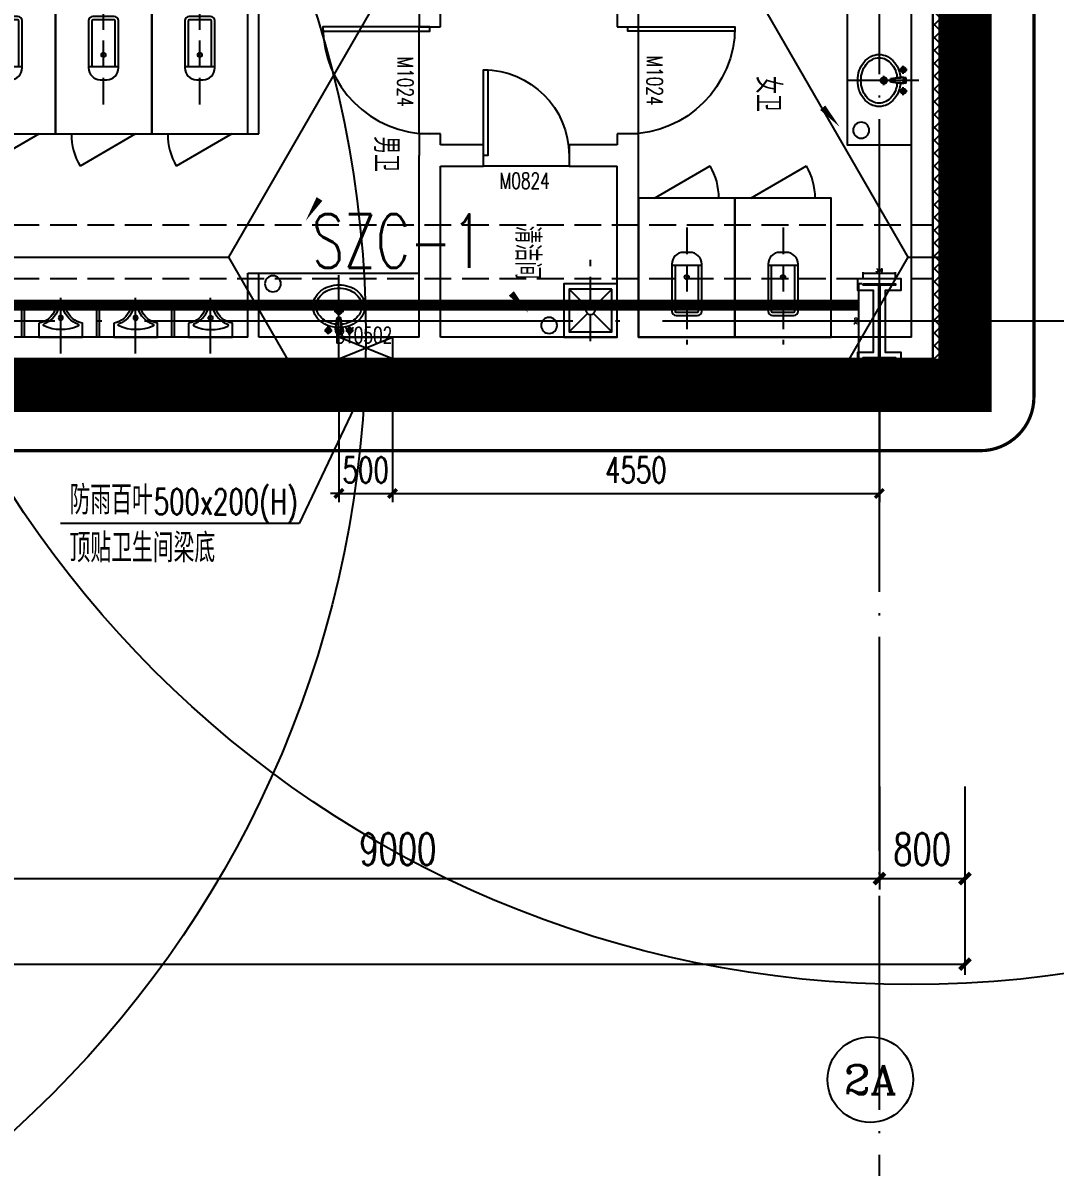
# Model space of a CAD drawing. Extents: x -821772 to -21949, y 506164 to 1049594.
# Drawn here: x -136858 to -127212, y 632164 to 642858 of the extents above; entities that cross this region are included whole.
import ezdxf
from ezdxf.enums import TextEntityAlignment as Align
from ezdxf.xclip import XClip

# ---------------------------------------------------------------- set-up
doc = ezdxf.new("R2010")
doc.units = 0
doc.header["$LTSCALE"] = 1000
doc.header["$MEASUREMENT"] = 0
doc.header["$XCLIPFRAME"] = 2
for name, pattern in [('10平面20250807_t3$0$10平面$1$DOTE', [2.4200000000000004, 2, -0.2, 0.02, -0.2]), ('10平面20250807_t3$0$CENTER', [2, 1.25, -0.25, 0.25, -0.25]), ('10平面20250807_t3$0$DASH', [0.35, 0.25, -0.1]), ('10平面20250807_t3$0$DOTE', [2.4200000000000004, 2, -0.2, 0.02, -0.2]), ('DASH', [0.35, 0.25, -0.1])]:
    doc.linetypes.add(name, pattern=pattern)
doc.layers.get('Defpoints').update_dxf_attribs({"color": 210})
for name, color, linetype, lineweight in [('1-防火分区线', 201, 'DASH', 50), ('10平面20250807_t3$0$THIN', 8, 'Continuous', 0), ('10平面20250807_t3$0$柱间支撑', 8, '10平面20250807_t3$0$CENTER', 0)]:
    doc.layers.add(name, color=color, linetype=linetype, lineweight=lineweight)
for name, color, linetype in [('10平面20250807_t3$0$10平面$1$A-AXIS-DOTE', 8, '10平面20250807_t3$0$10平面$1$DOTE'), ('10平面20250807_t3$0$A-AXIS-D', 8, 'Continuous'), ('10平面20250807_t3$0$A-AXIS-DOTE', 8, '10平面20250807_t3$0$DOTE'), ('10平面20250807_t3$0$A-AXIS-DP', 8, 'Continuous'), ('10平面20250807_t3$0$A-AXIS-SYMB', 8, 'Continuous'), ('10平面20250807_t3$0$A-HATCH-2', 8, 'Continuous'), ('10平面20250807_t3$0$A-HRAIL', 8, 'Continuous'), ('10平面20250807_t3$0$A-LIN-V', 8, 'Continuous'), ('10平面20250807_t3$0$A-TEXT', 8, 'Continuous'), ('10平面20250807_t3$0$A-WC', 8, 'Continuous'), ('10平面20250807_t3$0$A-WINDOW', 8, 'Continuous'), ('10平面20250807_t3$0$AS-COLN', 8, 'Continuous'), ('10平面20250807_t3$0$AS-WALL', 8, 'Continuous'), ('10平面20250807_t3$0$AS-结构边线层', 8, 'Continuous'), ('10平面20250807_t3$0$DIM_ELEV', 8, 'Continuous'), ('10平面20250807_t3$0$PUB_HATCH', 8, 'Continuous'), ('10平面20250807_t3$0$PUB_TEXT', 8, 'Continuous'), ('10平面20250807_t3$0$SB_ZF消火栓', 10, 'Continuous'), ('10平面20250807_t3$0$建-门', 8, 'Continuous'), ('10平面20250807_t3$0$建-门窗编号', 8, 'Continuous'), ('PUB_HATCH', 8, 'Continuous')]:
    doc.layers.add(name, color=color, linetype=linetype)
doc.styles.add('10平面20250807_t3$0$_TCH_AXIS', font='COMPLEX', dxfattribs={"bigfont": 'GBCBIG'})
doc.styles.add('10平面20250807_t3$0$_TCH_DIM', font='SIMPLEX', dxfattribs={"bigfont": 'GBCBIG'})
doc.styles.add('10平面20250807_t3$0$_TCH_DIM_T3', font='SIMPLEX', dxfattribs={"width": 0.7058823529411765, "bigfont": 'GBCBIG'})
doc.styles.add('10平面20250807_t3$0$_TCH_WINDOW', font='SIMPLEX', dxfattribs={"height": 3.5, "bigfont": 'GBCBIG'})
doc.styles.add('10平面20250807_t3$0$A-WIN-LABEL', font='SIMPLEX', dxfattribs={"bigfont": 'GBCBIG'})
doc.styles.add('10平面20250807_t3$0$TSSD_Rein', font='tj-romans1.shx', dxfattribs={"width": 0.7, "bigfont": 'tj-hztxt.shx'})
doc.dimstyles.new('10平面20250807_t3$0$_TCH_ARCH&&10', dxfattribs={"dimtxt": 29.75, "dimasz": 10, "dimexe": 10, "dimexo": 10, "dimgap": 12.625, "dimtad": 1, "dimdec": 0, "dimzin": 0, "dimdsep": 46, "dimtxsty": '10平面20250807_t3$0$_TCH_DIM_T3', "dimblk": '10平面20250807_t3$0$_ArchTick', "dimcen": 0.09, "dimclrt": 7, "dimazin": 2, "dimtfac": 1, "dimtdec": 0, "dimtix": 1, "dimtmove": 2, "dimatfit": 3, "dimfxl": 0, "dimtolj": 1, "dimtzin": 0, "dimarcsym": 0})
doc.dimstyles.new('10平面20250807_t3$0$_TCH_ARCH&&100', dxfattribs={"dimtxt": 297.5, "dimasz": 100, "dimexe": 100, "dimexo": 100, "dimgap": 126.25, "dimtad": 1, "dimdec": 0, "dimzin": 0, "dimdsep": 46, "dimtxsty": '10平面20250807_t3$0$_TCH_DIM_T3', "dimblk": '10平面20250807_t3$0$_ArchTick', "dimcen": 0.09, "dimclrt": 7, "dimazin": 2, "dimtfac": 1, "dimtdec": 0, "dimtix": 1, "dimtmove": 2, "dimatfit": 3, "dimfxl": 0, "dimtolj": 1, "dimtzin": 0, "dimarcsym": 0})
doc.dimstyles.new('10平面20250807_t3$0$_TCH_ARCH&&80', dxfattribs={"dimtxt": 238, "dimasz": 80, "dimexe": 80, "dimexo": 80, "dimgap": 101, "dimtad": 1, "dimdec": 0, "dimzin": 0, "dimdsep": 46, "dimtxsty": '10平面20250807_t3$0$_TCH_DIM_T3', "dimblk": '10平面20250807_t3$0$_ArchTick', "dimcen": 0.09, "dimclrt": 7, "dimazin": 2, "dimtfac": 1, "dimtdec": 0, "dimtix": 1, "dimtmove": 2, "dimatfit": 3, "dimfxl": 0, "dimtolj": 1, "dimtzin": 0, "dimarcsym": 0})
pattern_1 = [(45, (60, 0), (-60.000060993344, 60.000060993344), []), (135, (60, 0), (-60.000060993344, -60.00006099334399), [])]

# ---------------------------------------------------------------- blocks, each defined once
blk = doc.blocks.new('10平面20250807_t3$0$_ArchTick')
at = {"color": 0, "linetype": 'ByBlock', "const_width": 0.4}
blk.add_lwpolyline([(-0.5, -0.5), (0.5, 0.5)], dxfattribs=at)
blk = doc.blocks.new('*D9942')
at = {"layer": '10平面20250807_t3$0$A-AXIS-D', "color": 0, "lineweight": -2}
for p, q in [((82882.20032526905, -169099.9999961853), (82882.20032526905, -170059.999999716)), ((91882.2003252691, -169099.9999961853), (91882.2003252691, -170059.999999716)), ((82882.20032526905, -169959.999999716), (91882.2003252691, -169959.999999716))]:
    blk.add_line(p, q, dxfattribs=at)
at = {"layer": 'Defpoints', "color": 0}
for p in [(82882.20032526905, -168999.9999961853), (91882.2003252691, -168999.9999961853), (91882.2003252691, -169959.999999716)]:
    blk.add_point(p, dxfattribs=at)
at = {"layer": '10平面20250807_t3$0$A-AXIS-D', "color": 0, "lineweight": -2, "xscale": 100, "yscale": 100, "zscale": 100, "rotation": 180}
blk.add_blockref('10平面20250807_t3$0$_ArchTick', (82882.20032526905, -169959.999999716), dxfattribs=at)
at = {"layer": '10平面20250807_t3$0$A-AXIS-D', "color": 0, "lineweight": -2, "xscale": 100, "yscale": 100, "zscale": 100}
blk.add_blockref('10平面20250807_t3$0$_ArchTick', (91882.2003252691, -169959.999999716), dxfattribs=at)
at = {"layer": '10平面20250807_t3$0$A-AXIS-D', "color": 7, "insert": (87382.20032526908, -169684.999999716), "char_height": 297.5, "attachment_point": 5, "style": '10平面20250807_t3$0$_TCH_DIM_T3'}
blk.add_mtext('\\A1;9000', dxfattribs=at)
blk = doc.blocks.new('*D9943')
at = {"layer": '10平面20250807_t3$0$A-AXIS-D', "color": 0, "lineweight": -2}
for p, q in [((91882.2003252691, -169099.9999961853), (91882.2003252691, -170059.999999716)), ((92682.20032863852, -169099.9999961853), (92682.20032863852, -170059.999999716)), ((91882.2003252691, -169959.999999716), (92682.20032863852, -169959.999999716))]:
    blk.add_line(p, q, dxfattribs=at)
at = {"layer": 'Defpoints', "color": 0}
for p in [(91882.2003252691, -168999.9999961853), (92682.20032863852, -168999.9999961853), (92682.20032863852, -169959.999999716)]:
    blk.add_point(p, dxfattribs=at)
at = {"layer": '10平面20250807_t3$0$A-AXIS-D', "color": 0, "lineweight": -2, "xscale": 100, "yscale": 100, "zscale": 100, "rotation": 180}
blk.add_blockref('10平面20250807_t3$0$_ArchTick', (91882.2003252691, -169959.999999716), dxfattribs=at)
at = {"layer": '10平面20250807_t3$0$A-AXIS-D', "color": 0, "lineweight": -2, "xscale": 100, "yscale": 100, "zscale": 100}
blk.add_blockref('10平面20250807_t3$0$_ArchTick', (92682.20032863852, -169959.999999716), dxfattribs=at)
at = {"layer": '10平面20250807_t3$0$A-AXIS-D', "color": 7, "insert": (92282.20032695381, -169684.999999716), "char_height": 297.5, "attachment_point": 5, "style": '10平面20250807_t3$0$_TCH_DIM_T3'}
blk.add_mtext('\\A1;800', dxfattribs=at)
blk = doc.blocks.new('*D10025')
at = {"layer": '10平面20250807_t3$0$A-AXIS-D', "color": 0, "lineweight": -2}
for p, q in [((-65317.79950563281, -169199.9999961853), (-65317.79950563281, -170859.999999716)), ((92682.20032863852, -169199.9999961853), (92682.20032863852, -170859.999999716)), ((-65317.79950563281, -170759.999999716), (92682.20032863852, -170759.999999716))]:
    blk.add_line(p, q, dxfattribs=at)
at = {"layer": 'Defpoints', "color": 0}
for p in [(-65317.79950563281, -169099.9999961853), (92682.20032863852, -169099.9999961853), (92682.20032863852, -170759.999999716)]:
    blk.add_point(p, dxfattribs=at)
at = {"layer": '10平面20250807_t3$0$A-AXIS-D', "color": 0, "lineweight": -2, "xscale": 100, "yscale": 100, "zscale": 100, "rotation": 180}
blk.add_blockref('10平面20250807_t3$0$_ArchTick', (-65317.79950563281, -170759.999999716), dxfattribs=at)
at = {"layer": '10平面20250807_t3$0$A-AXIS-D', "color": 0, "lineweight": -2, "xscale": 100, "yscale": 100, "zscale": 100}
blk.add_blockref('10平面20250807_t3$0$_ArchTick', (92682.20032863852, -170759.999999716), dxfattribs=at)
at = {"layer": '10平面20250807_t3$0$A-AXIS-D', "color": 7, "insert": (13682.20041150285, -170484.999999716), "char_height": 297.5, "attachment_point": 5, "style": '10平面20250807_t3$0$_TCH_DIM_T3'}
blk.add_mtext('\\A1;158000', dxfattribs=at)
blk = doc.blocks.new('10平面20250807_t3$0$清洁间')
at = {"layer": '10平面20250807_t3$0$A-AXIS-DOTE', "linetype": '10平面20250807_t3$0$DASH'}
blk.add_lwpolyline([(2044570.960510334, 1694019.783519612), (2045330.960510334, 1694019.783519612)], dxfattribs=at)
at = {"layer": '10平面20250807_t3$0$A-WC'}
for points in [[(2045106.132982434, 1693769.783519275), (2045106.132982434, 1694269.783519275), (2044606.132982434, 1694269.783519275), (2044606.132982434, 1693769.783519275)], [(2045056.132982434, 1693819.783519275), (2045056.132982434, 1694219.783519275), (2044656.132982434, 1694219.783519275), (2044656.132982434, 1693819.783519275)]]:
    blk.add_lwpolyline(points, close=True, dxfattribs=at)
for points in [[(2044827.848711186, 1694048.067790522), (2044656.132982434, 1694219.783519275)], [(2044884.417253681, 1694048.067790522), (2045056.132982434, 1694219.783519275)], [(2044656.132982434, 1693819.783519275), (2044827.848711186, 1693991.499248027)], [(2045056.132982434, 1693819.783519275), (2044884.417253681, 1693991.499248027)]]:
    blk.add_lwpolyline(points, dxfattribs=at)
blk.add_circle((2044856.132982434, 1694019.783519275), 40.00000000000001, dxfattribs=at)
blk = doc.blocks.new('10平面20250807_t3$0$厕卫')
at = {"layer": '10平面20250807_t3$0$A-AXIS-DOTE', "linetype": '10平面20250807_t3$0$DASH'}
blk.add_line((50, -823.114372253418), (50, 271.885627746582), dxfattribs=at)
at = {"layer": '10平面20250807_t3$0$A-WC'}
for p, q in [((-59.78343963623047, -40), (-59.78343963623047, -469.6564288139343)), ((149.7834396362305, -30), (-49.78343963623047, -30)), ((159.7834396362305, -469.6564288139343), (159.7834396362305, -40)), ((189.7834396362305, -469.6564288139343), (-89.78343963623047, -469.6564288139343)), ((350, -1097.23339176178), (-169.6152420043945, -1397.23339176178))]:
    blk.add_line(p, q, dxfattribs=at)
blk.add_lwpolyline([(-400, 202.7666082382202), (-400, -1097.23339176178), (500, -1097.23339176178), (500, 202.7666082382202)], close=True, dxfattribs=at)
blk.add_lwpolyline([(189.7834396362305, -40, 0.4142135623730951), (149.7834396362305, 0), (-49.78343963623047, 0, 0.4142135623730951), (-89.78343963623047, -40), (-89.78343963623047, -479.6564288139343, 0.4142135623730951), (20.21656036376953, -589.6564288139343), (79.78343963623047, -589.6564288139343, 0.4142135623730903), (189.7834396362305, -479.6564288139343)], format="xyb", close=True, dxfattribs=at)
blk.add_circle((50, -358.6146011352539), 20, dxfattribs=at)
for centre, radius, start, end in [((-49.78343963623047, -40), 10, 90, 180), ((149.7834396362305, -40), 10, 0, 90), ((350, -1097.23339176178), 599.9999999999995, 180, 209.9998831151044)]:
    blk.add_arc(centre, radius, start, end, dxfattribs=at)
for p in [(50, 0), (50, -358.6146011352539)]:
    blk.add_point(p, dxfattribs=at)
blk = doc.blocks.new('10平面20250807_t3$0$$lvtry$00000224')
at = {"color": 0}
for p, q in [((-362.5000001189765, -1.369509844441253e-06), (-362.5000001189765, -300.0000013695098)), ((-337.5000001189765, -1.369509845972061e-06), (-362.5000001189765, -1.369509844441253e-06)), ((-337.5000001189765, -1.369509845972061e-06), (-337.5000001189765, -300.0000013695098)), ((337.4999998810235, -1.369509844441253e-06), (337.4999998810235, -300.0000013695098)), ((362.4999998810235, -1.369509845972061e-06), (337.4999998810235, -1.369509844441253e-06)), ((362.4999998810235, -1.369509845972061e-06), (362.4999998810235, -300.0000013695098)), ((-337.5000001189765, -300.0000013695098), (-362.5000001189765, -300.0000013695098)), ((362.4999998810235, -300.0000013695098), (337.4999998810235, -300.0000013695098))]:
    blk.add_line(p, q, dxfattribs=at)
at = {"color": 0, "elevation": 1e-08}
blk.add_lwpolyline([(-205, -130.6921668672003), (-205, 0), (205, 0), (205, -130.6921668676659, 0.2680681872429386), (50.76696929242462, -263.4628327437676, -0.3177651244820785), (-5.727633833885193e-08, -299.6467267489061, -0.3177651238976431), (-50.76696929195896, -263.4628327442333, 0.2680681872434905)], format="xyb", close=True, dxfattribs=at)
at = {"color": 0}
blk.add_circle((0, -181.622158779297, 1e-08), 20, dxfattribs=at)
for centre, radius, start, end in [((-152.1659696591087, -115.0054347957484, 1e-08), 10, 114.1083874687021, 248.1393961379835), ((5.09339536074549, -466.4251228258945, 1e-08), 395.0016948295107, 66.66751465096227, 114.1083874687021), ((157.579544424545, -112.9081085743383, 1e-08), 10, 290.4941076083355, 66.66751465096227), ((-242.8073158459738, -340.9316236418672, 1e-08), 233.4306809856922, 19.26394190434416, 68.13939613798351), ((242.8073158459738, -340.9316236418672, 1e-08), 233.4306809856917, 110.4941076083355, 160.7360580956559), ((0.2095041857101023, -256, 1e-08), 23.99999999999859, 199.2639419043441, 269.499839251993), ((-0.2095041857101023, -256, 1e-08), 24.00000000000079, 270.500160748007, 340.7360580956558)]:
    blk.add_arc(centre, radius, start, end, dxfattribs=at)
blk.add_point((0, -181.622158779297, 1e-08), dxfattribs=at)
at = {"layer": '10平面20250807_t3$0$A-AXIS-DOTE'}
blk.add_lwpolyline([(-1.327134668827057e-07, 152.6724720913917), (-1.327134668827057e-07, -367.3275279086083)], dxfattribs=at)
blk = doc.blocks.new('10平面20250807_t3$0$小便器')
at = {"layer": '10平面20250807_t3$0$A-WC', "xscale": -1, "rotation": 89.99999999999999}
blk.add_blockref('10平面20250807_t3$0$$lvtry$00000224', (2044606.132980346, 1695653.609367371), dxfattribs=at)
blk = doc.blocks.new('10平面20250807_t3$0$45345')
at = {"layer": '10平面20250807_t3$0$A-WC'}
h = blk.add_hatch(dxfattribs=at)
h.set_pattern_fill('ANSI31', color=256, scale=10, angle=7.69694232914171e-13)
h.set_pattern_definition([(30.00000000072439, (40598742844.53468, 3385776346.450553), (-7.937500000173811, 13.74815328497761), [])])
edge = h.paths.add_edge_path()
edge.add_arc((40598742441.34776, 3385774511.717568), 50, 0, 360)
blk.add_circle((40598742441.34776, 3385774511.717568), 50, dxfattribs=at)
blk = doc.blocks.new('10平面20250807_t3$0$343243')
at = {"layer": '10平面20250807_t3$0$10平面$1$A-AXIS-DOTE'}
blk.add_lwpolyline([(-137039.1845359175, 783549.9999155595), (-137039.1845291465, 784209.9999155595)], dxfattribs=at)
at = {"layer": '10平面20250807_t3$0$A-WC'}
for p, q in [((-137084.2437445717, 783874.9999160218), (-136994.125320595, 783874.9999150973)), ((-137070.6291553337, 783706.5430113167), (-137055.8879810546, 783814.2154559261)), ((-137064.1845347106, 783667.647857158), (-137055.8879810546, 783814.2154559261)), ((-137055.8879810546, 783814.2154559261), (-137022.4810853592, 783814.2154555834)), ((-137039.1845330456, 783829.9407035712), (-137039.1845321211, 783920.0591275479)), ((-137014.1845347106, 783667.6478566449), (-137022.4810853592, 783814.2154555834)), ((-137007.7399132893, 783706.5430106715), (-137022.4810853592, 783814.2154555834)), ((-137139.1845348148, 783657.4854848898), (-137139.1845340656, 783730.5143482811)), ((-137064.1845347106, 783667.647857158), (-137070.6291553337, 783706.5430113167)), ((-137056.3608064828, 783804.1132499352), (-137022.0082601383, 783804.1132495828)), ((-137014.1845347106, 783667.6478566449), (-137007.7399132893, 783706.5430106715)), ((-136939.1845348148, 783657.485482838), (-136939.1845340656, 783730.5143462293)), ((-137175.6989661359, 783693.99991696), (-137102.6701027446, 783693.9999162109)), ((-137064.1845347106, 783667.647857158), (-137014.1845347106, 783667.6478566449)), ((-137063.069927619, 783687.3385976467), (-137015.2991413982, 783687.3385971566)), ((-136975.6989661359, 783693.9999149082), (-136902.6701027446, 783693.9999141591))]:
    blk.add_line(p, q, dxfattribs=at)
for points in [[(-137068.5861527328, 783721.4655052931, -0.05503366445282638), (-137132.052788923, 783734.964308203, -0.0888493983857469), (-137208.3990421116, 783776.3516643569, -0.1049875008758899), (-137263.2745701811, 783843.1668952166, -0.1201703710503755), (-137282.0112499413, 783919.9999180507, -0.120170371050088), (-137263.2745686047, 783996.8329405003, -0.1049875008761855), (-137208.3990391642, 784063.6481702342, -0.08884939838595049), (-137132.0527851261, 784105.0355248217, -0.08005155327522542), (-137039.1845300698, 784119.9999155595, -0.08005155327514211)], [(-137064.5138742414, 783751.2102306456, -0.05606644776381915), (-137122.6293239315, 783763.445851482, -0.08884939838590888), (-137189.6757487428, 783799.7917643017, -0.1049875008761085), (-137236.6424184022, 783856.9773438561, -0.1201703710500949), (-137252.0112499413, 783919.9999177429, -0.1201703710501435), (-137236.642417109, 783983.0224913144, -0.1049875008761313), (-137189.6757462764, 784040.2080699052, -0.08884939838588762), (-137122.6293207193, 784076.5539813492, -0.08005155327528395), (-137039.1845303776, 784089.9999155595, -0.08005155327526944)], [(-137039.1845300698, 784119.9999155595, -0.08005155327514211), (-136946.3162753206, 784105.0355229162, -0.08884939838606445), (-136869.9700221316, 784063.6481667622, -0.1049875008760499), (-136815.0944940622, 783996.8329359024, -0.120170371050193), (-136796.357814302, 783919.9999130684, -0.1201703710501875), (-136815.0944956387, 783843.1668906187, -0.1049875008760622), (-136869.9700250791, 783776.3516608849, -0.08884939838584911), (-136946.316279117, 783734.9643062975, -0.05503366445274368), (-137009.7829155841, 783721.4655046898, -0.0800515532754416)], [(-137039.1845303776, 784089.9999155595, -0.08005155327526944), (-136955.7397403118, 784076.5539796371, -0.0888493983858896), (-136888.6933155005, 784040.2080668174, -0.1049875008761153), (-136841.7266458411, 783983.022487263, -0.1201703710501367), (-136826.357814302, 783919.9999133762, -0.1201703710501367), (-136841.7266471343, 783856.9773398046, -0.1049875008761155), (-136888.6933179669, 783799.7917612139, -0.08884939838591054), (-136955.7397435241, 783763.4458497699, -0.05606644776380701), (-137013.8551934652, 783751.2102301259, -0.08005155327530532)]]:
    blk.add_lwpolyline(points, format="xyb", dxfattribs=at)
for centre, radius in [((-137039.1845325833, 783874.9999155595), 30), ((-137039.1845325833, 783874.9999155595), 20), ((-137139.1845344402, 783693.9999165855), 25), ((-137139.1845344402, 783693.9999165855), 15), ((-136939.1845344402, 783693.9999145336), 25), ((-136939.1845344402, 783693.9999145336), 15)]:
    blk.add_circle(centre, radius, dxfattribs=at)
for centre, start, end in [((-137040.368334685, 783694.7285667062), 80.52522821089455, 279.4747706136177), ((-137038.0007341804, 783694.7285666818), 260.5252282108945, 99.47477061338024)]:
    blk.add_arc(centre, 7.191400878313289, start, end, dxfattribs=at)
blk = doc.blocks.new('*U10165')
at = {"color": 0}
blk.add_lwpolyline([(500, 0), (499.9999999999999, 1000), (459.9999999999999, 1000), (460, 0)], close=True, dxfattribs=at)
blk.add_arc((500, 0), 1000, 90, 180, dxfattribs=at)
blk = doc.blocks.new('*U10164')
at = {"color": 0, "xscale": 0.001, "yscale": 0.001, "zscale": 0.001}
blk.add_blockref('*U10165', (0, 0), dxfattribs=at)
blk = doc.blocks.new('*U10167')
at = {"color": 0}
blk.add_lwpolyline([(400, 0), (399.9999999999999, 800), (359.9999999999999, 800), (360, 0)], close=True, dxfattribs=at)
blk.add_arc((400, 0), 800, 90, 180, dxfattribs=at)
blk = doc.blocks.new('*U10166')
at = {"color": 0, "xscale": 0.00125, "yscale": 0.00125, "zscale": 0.00125}
blk.add_blockref('*U10167', (0, 0), dxfattribs=at)
blk = doc.blocks.new('10平面20250807_t3$0$G$CA7A27C8F')
at = {"layer": '10平面20250807_t3$0$A-AXIS-DOTE'}
blk.add_lwpolyline([(2222.231308657676, -4362.886692044791), (1702.231308657676, -4362.886692044907)], dxfattribs=at)
at = {"layer": '10平面20250807_t3$0$A-AXIS-SYMB'}
for points in [[(-426.2496871948242, 1047.113311767578, 0, 0, 0), (103.7503128051758, 1517.113311767578, 0, 64.00000000000001, 0), (-75.81472563242, 1357.876390888955, 0, 0, 0)], [(1309.565780897043, -1862.886688232422, 0, 0, 0), (1839.565780897043, -1392.886688232422, 0, 64.00000000000001, 0), (1660.000742459447, -1552.123609111045, 0, 0, 0)], [(363.7503128051758, -3082.886688232422, 0, 0, 0), (979.5657808970427, -3472.886688232422, 0, 64.00000000000001, 0), (776.8067526002984, -3344.478057509405, 0, 0, 0)]]:
    blk.add_lwpolyline(points, format="xyseb", dxfattribs=at)
at = {"layer": '10平面20250807_t3$0$A-LIN-V'}
blk.add_line((2069.565788269159, 2187.11330986247), (-1130.434211730841, 2187.113309860972), dxfattribs=at)
at = {"layer": '10平面20250807_t3$0$A-WC'}
for p, q in [((1469.585966636543, -3912.886690138839), (1469.560478822328, -2412.883340159431)), ((2069.558835196891, -4700.386692031054), (1769.558835196891, -4700.38669203117)), ((1769.558835196891, -4700.38669203117), (1769.558835196891, -4725.38669203117)), ((2069.558835196891, -4700.386692031054), (2069.558835196891, -4725.386692031054)), ((2069.558835196891, -4725.386692031054), (1769.558835196891, -4725.38669203117))]:
    blk.add_line(p, q, dxfattribs=at)
blk.add_lwpolyline([(-1130.434211730957, 1587.113309862791), (269.5657882689266, 1587.132366135484), (269.5657882688101, 2187.113309861859), (269.5657882688101, 2187.113309861859)], dxfattribs=at)
at = {"layer": '10平面20250807_t3$0$A-WC', "elevation": 1e-08}
blk.add_lwpolyline([(1938.866669699084, -4567.886691912077), (2069.558836566284, -4567.886691912077), (2069.558836566168, -4157.886691912077), (1938.866669698502, -4157.886691912077, -0.2680681872429386), (1806.096003822517, -4312.119722619769, 0.3177651244820785), (1769.912109817378, -4362.88669196947, 0.3177651238976431), (1806.096003822051, -4413.653661204153, -0.2680681872434905)], format="xyb", close=True, dxfattribs=at)
at = {"layer": '10平面20250807_t3$0$A-WC'}
blk.add_circle((1887.936677786987, -4362.886691912077, 1e-08), 20, dxfattribs=at)
for centre, radius, start, end in [((1728.627212924301, -4120.07937606622, 1e-08), 233.4306809856917, 289.2639419035189, 339.5058923854243), ((1956.650727991946, -4205.307147487532, 1e-08), 10, 23.3324853471615, 159.5058923854243), ((1603.13371374039, -4357.793296551448, 1e-08), 395.0016948295107, 335.8916125320589, 23.3324853471615), ((1813.558836566284, -4363.096196097904, 1e-08), 24.00000000000079, 109.263941903519, 179.4998392519348), ((1813.558836566284, -4362.677187726484, 1e-08), 23.99999999999859, 180.5001607480652, 250.736058096481), ((1728.627212924417, -4605.694007758168, 1e-08), 233.4306809856922, 21.86060386124268, 70.73605809648107), ((1954.553401770536, -4515.052661571186, 1e-08), 10, 201.8606038612427, 335.8916125320589)]:
    blk.add_arc(centre, radius, start, end, dxfattribs=at)
blk.add_point((1887.936677786987, -4362.886691912077, 1e-08), dxfattribs=at)
at = {"layer": '10平面20250807_t3$0$AS-WALL'}
for p, q in [((-1330.434211730957, 2387.113311745808), (-1330.434211730957, 2287.113309863809)), ((-1130.434211730957, 2387.113311745808), (-1330.434211730957, 2387.113311745808)), ((-1130.434211730957, 2387.113311745808), (-1130.434211730959, 2387.113309863832)), ((2069.565788269034, 2387.113309865038), (-1130.434211730959, 2387.113309863832)), ((2069.565788269043, 2387.11331174511), (2069.565788269034, 2387.113309865038)), ((2269.565788269043, 2387.11331174511), (2069.565788269043, 2387.11331174511)), ((2269.565788269043, 2387.11331174511), (2269.565788269043, 2287.11330986509)), ((-1330.434211730957, 2287.113309863797), (-1330.434211730595, -562.8866901398067)), ((2269.565788269043, 2287.11330986509), (2269.565788269159, -462.8866901386064)), ((2069.565788269047, 2187.113309865038), (-1130.434211730944, 2187.113309863832)), ((-1130.434211730944, 2187.113309863832), (-1130.434211730621, -362.8866901397342)), ((2069.565788269047, 2187.113309865038), (2069.565788269155, -362.8866901385288)), ((-830.4342117309934, -362.886690139625), (-1130.434211730621, -362.8866901397342)), ((-830.4342117309205, -562.8866901396246), (-830.4342117309934, -362.886690139625)), ((369.5657882692394, -362.8866901391885), (169.5657882690066, -362.8866901392612)), ((169.5657882690066, -362.8866901392612), (169.5657882690793, -562.886690139261)), ((2069.565788269155, -362.8866901385288), (369.565788269237, -362.8866901391885)), ((2269.565788269159, -462.8866901384899), (2269.565788269276, -2312.886690138606)), ((-1330.434211730595, -562.8866901398067), (-830.4342117309205, -562.8866901396246)), ((169.5657882690793, -562.886690139261), (269.5657882692759, -562.8866901392246)), ((269.5657882692759, -562.8866901392246), (269.5657882692759, -1012.886690139072)), ((469.5657882692756, -1012.886690139072), (469.5657882692756, -562.8866901391494)), ((2069.565788269166, -562.8866901385286), (469.5657882692756, -562.8866901391494)), ((2069.565788269166, -562.8866901385286), (2069.565788269269, -2212.886690138645)), ((269.5657882692759, -1012.886690139072), (469.5657882692756, -1012.886690139072)), ((469.5657882692757, -1812.886690139072), (269.5657882692759, -1812.886690139072)), ((269.5657882692759, -1812.886690139072), (269.5657882692759, -2212.886690139341)), ((469.5657882692757, -2212.886690139266), (469.5657882692757, -1812.886690139072)), ((-1330.434211730724, -2212.886690139923), (-1330.434211730724, -3962.886692041531)), ((-830.4342117307602, -2212.886690139741), (-1330.434211730724, -2212.886690139923)), ((-830.4342117306874, -2412.886690139741), (-830.4342117307602, -2212.886690139741)), ((269.5657882692759, -2212.886690139341), (169.5657882692395, -2212.886690139378)), ((169.5657882692395, -2212.886690139378), (169.5657882693123, -2412.886690139378)), ((2069.565788269269, -2212.886690138645), (469.5657882692757, -2212.886690139266)), ((2269.565788269159, -2312.886690138606), (2269.565788269276, -3962.886692041531)), ((-1130.434211730724, -2412.886690139851), (-1130.434211730724, -3912.886692041497)), ((-1130.434211730724, -2412.886690139851), (-830.4342117306874, -2412.886690139741)), ((169.5657882693123, -2412.886690139378), (369.5657882693122, -2412.886690139305)), ((2069.565788269167, -2412.886690138645), (369.5657882693146, -2412.886690139305)), ((2069.565788269167, -2412.886690138645), (2069.565788269273, -3912.886692041564)), ((169.5657882678611, -3912.886692041036), (-1130.434211730724, -3912.886692041497)), ((169.5657882678965, -4012.886692041036), (169.5657882678611, -3912.886692041036)), ((2069.565788269273, -3912.886692041564), (1469.567178525713, -3912.886692041764)), ((1469.567178525746, -4012.886692041764), (1469.567178525713, -3912.886692041764)), ((-1330.434211730724, -3962.886692041531), (-1330.434211730724, -7212.886692047624)), ((169.5657882678965, -4012.886692041036), (-1130.434211730724, -4012.886692041496)), ((-1130.434211730724, -4012.886692041496), (-1130.434211730724, -7012.886692047547)), ((2069.565788269278, -4012.886692041563), (1469.567178525746, -4012.886692041764)), ((2069.565788269278, -4012.886692041563), (2069.565788269389, -7012.886692046342)), ((2269.565788269276, -3962.886692041531), (2269.565788269396, -7212.886692046269)), ((2069.565788269389, -7012.886692046342), (-1130.434211730724, -7012.886692047547)), ((2269.565788269396, -7212.886692046269), (-1330.434211730724, -7212.886692047624))]:
    blk.add_line(p, q, dxfattribs=at)
at = {"layer": '10平面20250807_t3$0$建-门'}
for p, q in [((169.5657882690066, -362.8866901392612), (-830.4342117309934, -362.8866901396249)), ((469.5657882692758, -1012.886690139072), (469.5657882692756, -1812.886690139072)), ((169.5657882693122, -2412.886690139378), (-830.4342117306878, -2412.886690139741))]:
    blk.add_line(p, q, dxfattribs=at)
for name, p, rotation in [('10平面20250807_t3$0$厕卫', (1865.893075353233, 1037.293541909545), 270), ('10平面20250807_t3$0$厕卫', (1865.893075353117, 137.2935419095447), 270), ('10平面20250807_t3$0$厕卫', (-927.667603493901, -4512.886692039785), 90), ('10平面20250807_t3$0$小便器', (2046675.691816469, 1690590.722675994), 180), ('10平面20250807_t3$0$厕卫', (-927.6676034936681, -5412.886692039785), 90), ('10平面20250807_t3$0$小便器', (2046675.69181647, 1689890.722675993), 180), ('10平面20250807_t3$0$厕卫', (-927.6676034934353, -6312.886692039669), 90), ('10平面20250807_t3$0$小便器', (2046675.691816471, 1689190.722675993), 180)]:
    blk.add_blockref(name, p, dxfattribs=dict(rotation=rotation))
at = {"layer": '10平面20250807_t3$0$A-HRAIL', "rotation": 180}
blk.add_blockref('10平面20250807_t3$0$清洁间', (2046675.698791505, 1693206.896848202), dxfattribs=at)
at = {"layer": '10平面20250807_t3$0$A-LIN-V', "xscale": -1.5, "yscale": 1.5, "zscale": 1.5}
for p in [(60898113796.5004, -5078660050.292404), (60898115621.07091, -5078662966.917957), (60898115231.50041, -5078665547.58466)]:
    blk.add_blockref('10平面20250807_t3$0$45345', p, dxfattribs=at)
at = {"layer": '10平面20250807_t3$0$A-WINDOW'}
for p, rotation in [((-137369.6187464414, 785804.7611686691), 180), ((785699.5722886986, 133876.2995207682), 90)]:
    blk.add_blockref('10平面20250807_t3$0$343243', p, dxfattribs=dict(at, rotation=rotation))
at = {"layer": '10平面20250807_t3$0$建-门'}
ref = blk.add_blockref('*U10164', (-330.434211730957, -462.8866901394431), dxfattribs=dict(at, xscale=1000, yscale=-1000, zscale=199.9999999999999, rotation=180.0000000000208))
ref.add_attrib('A', 'M1024', (-563.7496871947972, -287.2616882325083), dxfattribs={"layer": '10平面20250807_t3$0$建-门窗编号', "ltscale": 500, "height": 148.75, "style": '10平面20250807_t3$0$A-WIN-LABEL', "width": 0.7058823529411765})
ref = blk.add_blockref('*U10166', (369.5657882692758, -1412.886690139072), dxfattribs=dict(at, xscale=800, yscale=-800, zscale=199.9999999999998, rotation=270))
ref.add_attrib('A', 'M0824', (681.4407882692758, -1660.386690139072), dxfattribs={"layer": '10平面20250807_t3$0$建-门窗编号', "ltscale": 500, "height": 148.75, "rotation": 90, "style": '10平面20250807_t3$0$A-WIN-LABEL', "width": 0.7058823529411765})
ref = blk.add_blockref('*U10164', (-330.4342117307242, -2312.88669013956), dxfattribs=dict(at, xscale=1000, yscale=1000, zscale=200, rotation=180.0000000000208))
ref.add_attrib('A', 'M1024', (-553.7496871947972, -2617.261688232508), dxfattribs={"layer": '10平面20250807_t3$0$建-门窗编号', "ltscale": 500, "height": 148.75, "style": '10平面20250807_t3$0$A-WIN-LABEL', "width": 0.7058823529411765})
at = {"layer": '10平面20250807_t3$0$A-TEXT', "style": '10平面20250807_t3$0$_TCH_WINDOW'}
for s, p in [('女卫', (-371.5466664809501, 733.3325865268707)), ('清洁间', (1027.988727568183, -1514.808425423806)), ('男卫', (191.0177637401503, -2836.155645797728))]:
    blk.add_text(s, height=231.4893617021278, dxfattribs=at).set_placement(p)
blk = doc.blocks.new('10平面20250807_t3$0$43243')
at = {"layer": '10平面20250807_t3$0$AS-结构边线层'}
blk.add_lwpolyline([(-155994.1845319239, 639719.9999950267), (-146454.1845526675, 639719.9999947362), (-146454.1845526673, 640169.9996041316), (-144354.1845732057, 640169.9996053667), (-144354.184572941, 639719.9999953278), (-128354.1845286716, 639719.9999947196), (-128354.1845227627, 658059.9999962228), (-128054.1845227627, 658059.9999961429), (-128054.1845218127, 681329.9999961727), (-128354.1845218127, 681329.9999962106), (-128354.1845198617, 696459.9999962335), (-128054.1845216368, 696459.9999962758), (-128054.1845176247, 715679.9999961917), (-128354.1845176247, 715679.9999962554), (-128354.1845132723, 722919.9999953562), (-128354.1845166368, 722919.9999953562), (-144354.1845729408, 722920.0000047667), (-144354.1845729407, 722470.0003882358), (-146454.1845524026, 722470.0003870006), (-146454.1845524537, 722919.9999964722), (-155994.1845319309, 722919.9999965276)], dxfattribs=at)
blk = doc.blocks.new('*D10488')
at = {"layer": '10平面20250807_t3$0$A-AXIS-DP', "color": 0, "lineweight": -2}
for p, q in [((-195789.9992261842, 766879.9996079458), (-195789.9992261842, 766928.7496079458)), ((-195789.9992261842, 766918.7496079458), (-195489.9992261842, 766918.7496079458)), ((-195489.9992261842, 766879.9996079458), (-195489.9992261842, 766928.7496079458))]:
    blk.add_line(p, q, dxfattribs=at)
at = {"layer": 'Defpoints', "color": 0}
for p in [(-195489.9992261842, 766918.7496079458), (-195789.9992261842, 766869.9996079458), (-195489.9992261842, 766869.9996079458)]:
    blk.add_point(p, dxfattribs=at)
at = {"layer": '10平面20250807_t3$0$A-AXIS-DP', "color": 0, "lineweight": -2, "xscale": 10, "yscale": 10, "zscale": 10, "rotation": 180}
blk.add_blockref('10平面20250807_t3$0$_ArchTick', (-195789.9992261842, 766918.7496079458), dxfattribs=at)
at = {"layer": '10平面20250807_t3$0$A-AXIS-DP', "color": 0, "lineweight": -2, "xscale": 10, "yscale": 10, "zscale": 10}
blk.add_blockref('10平面20250807_t3$0$_ArchTick', (-195489.9992261842, 766918.7496079458), dxfattribs=at)
at = {"layer": '10平面20250807_t3$0$A-AXIS-DP', "color": 7, "insert": (-195639.9992261842, 766946.2496079458), "char_height": 29.75, "attachment_point": 5, "style": '10平面20250807_t3$0$_TCH_DIM_T3'}
blk.add_mtext('\\A1;300', dxfattribs=at)
blk = doc.blocks.new('*D10489')
at = {"layer": '10平面20250807_t3$0$A-AXIS-DP', "color": 0, "lineweight": -2}
for p, q in [((-195799.9992261842, 766819.999607946), (-195841.2492261842, 766819.999607946)), ((-195831.2492261842, 766119.999607946), (-195831.2492261842, 766819.999607946)), ((-195799.9992261842, 766119.999607946), (-195841.2492261842, 766119.999607946))]:
    blk.add_line(p, q, dxfattribs=at)
at = {"layer": 'Defpoints', "color": 0}
for p in [(-195831.2492261842, 766819.999607946), (-195789.9992261842, 766819.999607946), (-195789.9992261842, 766119.999607946)]:
    blk.add_point(p, dxfattribs=at)
at = {"layer": '10平面20250807_t3$0$A-AXIS-DP', "color": 0, "lineweight": -2, "xscale": 10, "yscale": 10, "zscale": 10}
for p, rotation in [((-195831.2492261842, 766819.999607946), 90), ((-195831.2492261842, 766119.999607946), 270)]:
    blk.add_blockref('10平面20250807_t3$0$_ArchTick', p, dxfattribs=dict(at, rotation=rotation))
at = {"layer": '10平面20250807_t3$0$A-AXIS-DP', "color": 7, "insert": (-195858.749226184, 766469.9996079459), "char_height": 29.75, "attachment_point": 5, "rotation": 90, "style": '10平面20250807_t3$0$_TCH_DIM_T3'}
blk.add_mtext('\\A1;700', dxfattribs=at)
blk = doc.blocks.new('10平面20250807_t3$0$w42343')
at = {"layer": '10平面20250807_t3$0$A-HATCH-2', "linetype": '10平面20250807_t3$0$DASH'}
for p, q in [((-263654.1845247769, 640970.0003759358), (-128354.1845264263, 640970.0003949694)), ((-263654.1845247769, 640470.0003759358), (-128354.184526356, 640470.0003949694))]:
    blk.add_line(p, q, dxfattribs=at)
blk = doc.blocks.new('10平面20250807_t3$0$3132')
at = {"layer": '10平面20250807_t3$0$DIM_ELEV', "linetype": '10平面20250807_t3$0$DASH', "const_width": 30}
blk.add_lwpolyline([(-138990, 644850), (-127910, 644850, -0.414213562373095), (-127410, 644350), (-127410, 639360, -0.414213562373095), (-127910, 638860), (-138990, 638860, -0.414213562373095), (-139490, 639360), (-139490, 644350, -0.414213562373095)], format="xyb", close=True, dxfattribs=at)
blk = doc.blocks.new('10平面20250807_t3$0$23124232432')
at = {"layer": '10平面20250807_t3$0$柱间支撑', "const_width": 100}
blk.add_lwpolyline([(-129054.1837504644, 640219.9996041292), (-137654.1837504644, 640219.9996041292)], dxfattribs=at)
at = {"layer": '10平面20250807_t3$0$THIN', "style": '10平面20250807_t3$0$TSSD_Rein', "width": 0.7}
blk.add_text('SZC-1', height=500, dxfattribs=at).set_placement((-133354.1837504644, 640419.9996041292), align=Align.BOTTOM_CENTER)
blk = doc.blocks.new('10平面20250807_t3$0$A$C5D961328')
at = {"layer": '10平面20250807_t3$0$A-LIN-V', "ltscale": 500}
blk.add_circle((350.0330632161349, 39.99165254249237), 10001.39042265348, dxfattribs=at)
blk = doc.blocks.new('10平面20250807_t3$0$234243242332')
at = {"layer": '10平面20250807_t3$0$SB_ZF消火栓', "rotation": 90}
blk.add_blockref('10平面20250807_t3$0$A$C5D961328', (-128514.1928710727, 643521.5626744254), dxfattribs=at)
at = {"layer": '10平面20250807_t3$0$SB_ZF消火栓'}
blk.add_blockref('10平面20250807_t3$0$A$C5D961328', (-144004.2176393283, 639880.008342796), dxfattribs=at)
blk = doc.blocks.new('*D11442')
at = {"layer": '10平面20250807_t3$0$A-AXIS-DP', "color": 0, "lineweight": -2}
for p, q in [((-133904.1845223077, 639339.9999953319), (-133904.1845223077, 638379.9999956114)), ((-133404.1845212625, 639339.9999952766), (-133404.1845212625, 638379.9999956114)), ((-133904.1845223077, 638459.9999956114), (-133984.1845223077, 638459.9999956114)), ((-133904.1845223077, 638459.9999956114), (-133404.1845212625, 638459.9999956114)), ((-133404.1845212625, 638459.9999956114), (-133324.1845212625, 638459.9999956114))]:
    blk.add_line(p, q, dxfattribs=at)
at = {"layer": 'Defpoints', "color": 0}
for p in [(-133904.1845223077, 639419.9999953319), (-133404.1845212625, 639419.9999952766), (-133404.1845212625, 638459.9999956114)]:
    blk.add_point(p, dxfattribs=at)
at = {"layer": '10平面20250807_t3$0$A-AXIS-DP', "color": 0, "lineweight": -2, "xscale": 80, "yscale": 80, "zscale": 80}
blk.add_blockref('10平面20250807_t3$0$_ArchTick', (-133904.1845223077, 638459.9999956114), dxfattribs=at)
at = {"layer": '10平面20250807_t3$0$A-AXIS-DP', "color": 0, "lineweight": -2, "xscale": 80, "yscale": 80, "zscale": 80, "rotation": 180}
blk.add_blockref('10平面20250807_t3$0$_ArchTick', (-133404.1845212625, 638459.9999956114), dxfattribs=at)
at = {"layer": '10平面20250807_t3$0$A-AXIS-DP', "color": 7, "insert": (-133654.1845217851, 638679.9999956114), "char_height": 238, "attachment_point": 5, "style": '10平面20250807_t3$0$_TCH_DIM_T3'}
blk.add_mtext('\\A1;500', dxfattribs=at)
blk = doc.blocks.new('*D11443')
at = {"layer": '10平面20250807_t3$0$A-AXIS-DP', "color": 0, "lineweight": -2}
for p, q in [((-133404.1845212625, 639339.9999952766), (-133404.1845212625, 638379.9999953321)), ((-128854.1845216369, 639339.9999947734), (-128854.1845216369, 638379.9999953321)), ((-133404.1845212625, 638459.9999953321), (-128854.1845216369, 638459.9999953321))]:
    blk.add_line(p, q, dxfattribs=at)
at = {"layer": 'Defpoints', "color": 0}
for p in [(-133404.1845212625, 639419.9999952766), (-128854.1845216369, 639419.9999947734), (-128854.1845216369, 638459.9999953321)]:
    blk.add_point(p, dxfattribs=at)
at = {"layer": '10平面20250807_t3$0$A-AXIS-DP', "color": 0, "lineweight": -2, "xscale": 80, "yscale": 80, "zscale": 80, "rotation": 180}
blk.add_blockref('10平面20250807_t3$0$_ArchTick', (-133404.1845212625, 638459.9999953321), dxfattribs=at)
at = {"layer": '10平面20250807_t3$0$A-AXIS-DP', "color": 0, "lineweight": -2, "xscale": 80, "yscale": 80, "zscale": 80}
blk.add_blockref('10平面20250807_t3$0$_ArchTick', (-128854.1845216369, 638459.9999953321), dxfattribs=at)
at = {"layer": '10平面20250807_t3$0$A-AXIS-DP', "color": 7, "insert": (-131129.1845214497, 638679.9999953321), "char_height": 238, "attachment_point": 5, "style": '10平面20250807_t3$0$_TCH_DIM_T3'}
blk.add_mtext('\\A1;4550', dxfattribs=at)
blk = doc.blocks.new('*U10280')
at = {"color": 0}
for p, q in [((-250.000000492626, 149.9999999983263), (250.0000005524926, 149.9999999983263)), ((250.0000005524344, 29.99999999988336), (-250.0000004925678, 29.99999999988336)), ((-250.0000004925678, -30.00000000011664), (-190.0000004925679, 29.99999999988336)), ((-190.0000004925678, -30.00000000011664), (-130.0000004925679, 29.99999999988336)), ((-130.0000004925678, -30.00000000011664), (-70.0000004925679, 29.99999999988336)), ((-70.0000004925678, -30.00000000011664), (-10.00000049256792, 29.99999999988336)), ((-10.00000049256781, -30.00000000011664), (49.99999950743208, 29.99999999988336)), ((49.99999950743216, -30.00000000011664), (109.9999995074321, 29.99999999988336)), ((109.9999995074322, -30.00000000011664), (169.9999995074321, 29.99999999988336)), ((169.9999995074322, -30.00000000011664), (229.9999995074321, 29.99999999988336)), ((250.0000005524344, -30.00000000011664), (-250.0000004925678, -30.00000000011664)), ((-250.000000492626, -150.0000000016737), (250.0000005524926, -150.0000000016737))]:
    blk.add_line(p, q, dxfattribs=at)
for points in [[(-250.000000492626, -150.0000000016737), (-250.000000492626, 149.9999999983263)], [(250.0000005524926, -150.0000000016737), (250.0000005524926, 149.9999999983263)]]:
    blk.add_lwpolyline(points, dxfattribs=at)
blk = doc.blocks.new('*U10279')
at = {"color": 0, "xscale": 0.001999999996058992, "yscale": 0.003333333333333334, "zscale": 0.001999999996058992}
blk.add_blockref('*U10280', (0, 0), dxfattribs=at)
blk = doc.blocks.new('10平面20250807_t3$0$dote')
at = {"layer": '10平面20250807_t3$0$A-AXIS-D'}
blk.add_circle((91797.29784809274, -171838.8673092206), 400, dxfattribs=at)
at = {"layer": '10平面20250807_t3$0$A-AXIS-DOTE'}
blk.add_line((91882.20032526884, -264079.9999961853), (91882.20032526954, 36662.32227753208), dxfattribs=at)
at = {"layer": '10平面20250807_t3$0$A-AXIS-DOTE', "ltscale": 2}
blk.add_line((98696.38485717773, -164750.0000000019), (-75513.61514282224, -164750.0000000009), dxfattribs=at)
at = {"layer": '10平面20250807_t3$0$PUB_TEXT', "style": '10平面20250807_t3$0$_TCH_AXIS'}
blk.add_text('2A', height=270.8642225464687, dxfattribs=at).set_placement((91552.23021816975, -171974.2994204938), (92042.36547801574, -171974.2994204938), align=Align.FIT)
at = {"layer": '10平面20250807_t3$0$A-AXIS-D'}
for base, p1, p2, picture, middle in [((91882.2003252691, -169959.999999716), (82882.20032526905, -168999.9999961853), (91882.2003252691, -168999.9999961853), '*D9942', (87382.20032526908, -169684.999999716)), ((92682.20032863852, -169959.999999716), (91882.2003252691, -168999.9999961853), (92682.20032863852, -168999.9999961853), '*D9943', (92282.20032695381, -169684.999999716)), ((92682.20032863852, -170759.999999716), (-65317.79950563281, -169099.9999961853), (92682.20032863852, -169099.9999961853), '*D10025', (13682.20041150285, -170484.999999716))]:
    dim = blk.add_linear_dim(base=base, p1=p1, p2=p2, angle=0, dimstyle='10平面20250807_t3$0$_TCH_ARCH&&100', override={"dimgap": 0}, dxfattribs=at)
    dim.commit()
    dim.dimension.update_dxf_attribs({"geometry": picture, "text_midpoint": middle, "dimtype": 129})
blk = doc.blocks.new('10平面20250807_t3$0$nt66')
at = {"layer": '10平面20250807_t3$0$A-HATCH-2'}
blk.add_lwpolyline([(-195839.9992261842, 766869.9996079458), (-195439.9992261842, 766869.9996079458), (-195439.9992261842, 766757.9996079458), (-195585.9992261842, 766757.9996079458), (-195585.9992261842, 766181.9996079458), (-195439.9992261842, 766181.9996079458), (-195439.9992261842, 766069.9996079458), (-195839.9992261842, 766069.9996079458), (-195839.9992261842, 766181.9996079458), (-195693.9992261842, 766181.9996079458), (-195693.9992261842, 766757.9996079458), (-195839.9992261842, 766757.9996079458)], close=True, dxfattribs=at)
at = {"layer": '10平面20250807_t3$0$AS-COLN'}
blk.add_lwpolyline([(-195789.9992261842, 766819.9996079458), (-195489.9992261842, 766819.9996079458), (-195489.9992261842, 766807.9996079458), (-195635.9992261842, 766807.9996079458), (-195635.9992261842, 766131.9996079458), (-195489.9992261842, 766131.9996079458), (-195489.9992261842, 766119.9996079458), (-195789.9992261842, 766119.9996079458), (-195789.9992261842, 766131.9996079458), (-195643.9992261842, 766131.9996079458), (-195643.9992261842, 766807.9996079458), (-195789.9992261842, 766807.9996079458)], close=True, dxfattribs=at)
at = {"layer": '10平面20250807_t3$0$A-AXIS-DP'}
for p1, p2, distance, picture, middle in [((-195789.9992261842, 766869.9996079458), (-195489.9992261842, 766869.9996079458), 48.75, '*D10488', (-195639.9992261842, 766946.2496079458)), ((-195789.9992261842, 766119.9996079458), (-195789.9992261842, 766819.9996079458), 41.25, '*D10489', (-195858.749226184, 766469.9996079459))]:
    dim = blk.add_aligned_dim(p1=p1, p2=p2, distance=distance, dimstyle='10平面20250807_t3$0$_TCH_ARCH&&10', dxfattribs=at)
    dim.commit()
    dim.dimension.update_dxf_attribs({"geometry": picture, "text_midpoint": middle})
blk = doc.blocks.new('10平面20250807_t3$0$33333')
blk.add_blockref('10平面20250807_t3$0$nt66', (66785.81547572005, -126400.0000038166))
blk = doc.blocks.new('10平面20250807_t3')
at = {"layer": '10平面20250807_t3$0$PUB_HATCH'}
h = blk.add_hatch(dxfattribs=at)
h.set_pattern_fill('多孔材料', color=256, scale=30, style=0)
h.set_pattern_definition(pattern_1)
h.paths.add_polyline_path([(-128354.1845262434, 658219.9999962031), (-128354.1845286716, 639719.9999947196), (-128204.1845286837, 639619.9999946826), (-128054.1845286717, 639719.9999946248), (-128054.1845262434, 658219.9999961834)])
h = blk.add_hatch(dxfattribs=at)
h.set_pattern_fill('多孔材料', color=256, scale=30, style=0)
h.set_pattern_definition(pattern_1)
h.paths.add_polyline_path([(-137854.184531925, 639419.9999957704), (-133904.1845222554, 639419.9999953337), (-133904.1845222222, 639719.9999953337), (-137854.1845318918, 639719.9999957704)])
h = blk.add_hatch(dxfattribs=at)
h.set_pattern_fill('多孔材料', color=256, scale=30, style=0)
h.set_pattern_definition(pattern_1)
h.paths.add_polyline_path([(-128354.1845286716, 639719.9999947196), (-133404.1845212304, 639719.9999952784), (-133404.1845212636, 639419.9999952784), (-128204.1845287078, 639419.9999947032), (-128204.1845286837, 639619.9999946825)])
h = blk.add_hatch(dxfattribs=at)
h.set_pattern_fill('多孔材料', color=256, scale=30, style=0)
h.set_pattern_definition(pattern_1)
h.paths.add_polyline_path([(-128054.1845166247, 639719.9999946866), (-128204.1845286837, 639619.9999946825), (-128204.1845287078, 639419.9999947032), (-128054.184516658, 639419.9999946866)])
at = {"layer": '10平面20250807_t3$0$A-AXIS-SYMB'}
for p, q in [((-133614.1845212461, 639569.9999953015), (-134275.8154579717, 638179.9999956235)), ((-134275.8154579717, 638179.9999956235), (-136505.8154579717, 638179.9999956235))]:
    blk.add_line(p, q, dxfattribs=at)
at = {"layer": '10平面20250807_t3$0$A-AXIS-SYMB', "const_width": 32}
blk.add_lwpolyline([(-133607.3079039713, 639584.4468681414, 1), (-133621.061138521, 639555.5531224615, 1)], format="xyb", close=True, dxfattribs=at)
at = {"layer": '10平面20250807_t3$0$A-WINDOW'}
for p, q in [((-133904.1845323403, 639719.9999957517), (-133904.1845323403, 639919.9999960627)), ((-133904.1845323403, 639919.9999960627), (-133404.1845323403, 639919.9999960627)), ((-133904.1845324025, 639719.9999961179), (-133404.1845323403, 639919.9999960627)), ((-133404.1845323403, 639719.9999960626), (-133904.182858268, 639919.9999960627)), ((-133404.1845323403, 639919.9999960627), (-133404.1845323403, 639719.9999960626)), ((-133404.1845323403, 639719.9999960626), (-133904.1845324025, 639719.9999961179))]:
    blk.add_line(p, q, dxfattribs=at)
at = {"layer": '10平面20250807_t3$0$AS-WALL'}
for p, q in [((-128354.1845262434, 658219.9999962031), (-128354.1845286716, 639719.9999947196)), ((-128054.1845262434, 658219.9999961834), (-128054.1845286717, 639719.9999946248)), ((-133904.1845222222, 639719.9999953337), (-137854.1845318918, 639719.9999957704)), ((-133904.1845222554, 639419.9999953337), (-133904.1845222222, 639719.9999953337)), ((-128354.1845286716, 639719.9999947196), (-133404.1845212304, 639719.9999952784)), ((-133404.1845212304, 639719.9999952784), (-133404.1845212636, 639419.9999952784)), ((-128054.1845166247, 639719.9999946866), (-128054.1845286717, 639719.9999946248)), ((-128054.184516658, 639419.9999946866), (-128054.1845166247, 639719.9999946866)), ((-137854.184531925, 639419.9999957704), (-133904.1845222554, 639419.9999953337)), ((-133404.1845212636, 639419.9999952784), (-128204.1845287078, 639419.9999947032)), ((-128054.184516658, 639419.9999946866), (-128204.1845287078, 639419.9999947032))]:
    blk.add_line(p, q, dxfattribs=at)
at = {"rotation": 270}
blk.add_blockref('10平面20250807_t3$0$G$CA7A27C8F', (-130741.2978439385, 641989.5657839386), dxfattribs=at)
at = {"layer": '10平面20250807_t3$0$A-AXIS-DP'}
blk.add_blockref('10平面20250807_t3$0$3132', (0, 0), dxfattribs=at)
at = {"layer": '10平面20250807_t3$0$A-WINDOW'}
for name in ['10平面20250807_t3$0$43243', '10平面20250807_t3$0$33333', '10平面20250807_t3$0$w42343']:
    blk.add_blockref(name, (0, 0), dxfattribs=at)
ref = blk.add_blockref('*U10279', (-133654.1845217386, 639569.9999953059), dxfattribs=dict(at, xscale=500.000000985252, yscale=-300, zscale=300, rotation=179.9999999936638))
ref.add_attrib('A', 'BY0502', (-133941.6845217468, 639865.6250002934), dxfattribs={"layer": '10平面20250807_t3$0$建-门窗编号', "ltscale": 500, "height": 148.75, "rotation": 359.9999999936638, "style": '10平面20250807_t3$0$A-WIN-LABEL', "width": 0.7058823529411765})
at = {"layer": '10平面20250807_t3$0$AS-WALL'}
blk.add_blockref('10平面20250807_t3$0$dote', (-220736.3848571775, 804819.9999961853), dxfattribs=at)
at = {"layer": '10平面20250807_t3$0$SB_ZF消火栓', "linetype": 'Continuous'}
blk.add_blockref('10平面20250807_t3$0$234243242332', (-2.91038304567337e-11, 0), dxfattribs=at)
at = {"layer": '10平面20250807_t3$0$柱间支撑'}
blk.add_blockref('10平面20250807_t3$0$23124232432', (0, 0), dxfattribs=at)
at = {"layer": '10平面20250807_t3$0$PUB_TEXT', "style": '10平面20250807_t3$0$_TCH_DIM'}
for s, p in [('防雨百叶', (-136421.8154579717, 638263.9999956235)), ('顶贴卫生间梁底', (-136421.8154579717, 637815.9999956235))]:
    blk.add_text(s, height=270.0709219858156, dxfattribs=at).set_placement(p)
at = {"layer": '10平面20250807_t3$0$PUB_TEXT', "style": '10平面20250807_t3$0$_TCH_DIM', "width": 0.7058823529411765}
blk.add_text('500x200(H)', height=238, dxfattribs=at).set_placement((-135635.4324792482, 638263.9999956235))
at = {"layer": '10平面20250807_t3$0$A-AXIS-DP'}
for p1, p2, distance, picture, middle in [((-133904.1845223077, 639419.9999953319), (-133404.1845212625, 639419.9999952766), -959.9999996651895, '*D11442', (-133654.1845217851, 638679.9999956114)), ((-133404.1845212625, 639419.9999952766), (-128854.1845216369, 639419.9999947734), -959.9999994413229, '*D11443', (-131129.1845214497, 638679.9999953321))]:
    dim = blk.add_aligned_dim(p1=p1, p2=p2, distance=distance, dimstyle='10平面20250807_t3$0$_TCH_ARCH&&80', dxfattribs=at)
    dim.commit()
    dim.dimension.update_dxf_attribs({"geometry": picture, "text_midpoint": middle})

msp = doc.modelspace()

# ---------------------------------------------------------------- block references
at = {"ltscale": 100}
ref = msp.add_blockref('10平面20250807_t3', (0, 0), dxfattribs=at)
XClip(ref).set_block_clipping_path([(-386212.6353242097, 506163.79756496), (-21948.75939678214, 884998.2285294847)])

# ---------------------------------------------------------------- next in the draw order: hatches: boundary and pattern name
at = {"layer": 'PUB_HATCH', "ltscale": 5000}
h = msp.add_hatch(dxfattribs=at)
h.set_pattern_fill('HONEY', color=8, scale=2000)
h.set_pattern_definition([(0, (0, 0), (4762.5, 2749.63), [3175, -6350]), (120, (0, 0), (-4762.499431007805, 2749.630985523391), [3175, -6350]), (59.99999999999999, (0, 0), (0.0005689921946938625, 5499.260985523389), [-6350, 3175])])
h.paths.add_polyline_path([(-198854.1845524394, 639469.9999967068), (-198854.1845524394, 639969.999996181), (-200254.184532171, 639969.9999961798), (-200254.1845321708, 639469.9999969434), (-252854.1845524394, 639470.0000058331), (-252854.1845524394, 639969.999996181), (-254254.184532171, 639969.9999961798), (-254254.1845321709, 639470.0000060697), (-286054.1844540802, 639470.0000114441), (-286054.1844511118, 657033.2689031222), (-264595.3160476685, 723170), (-254254.1845321413, 723169.9999985554), (-254254.1845320329, 722669.9999961876), (-252854.1845524082, 722669.9999961865), (-252854.1845524083, 723169.9999983598), (-200254.1845321413, 723169.9999910122), (-200254.184532033, 722669.9999961876), (-198854.1845524082, 722669.9999961865), (-198854.1845524082, 723169.9999908166), (-146254.1845321321, 723169.9999834689), (-146254.184532033, 722669.9999961875), (-144854.1845524394, 722669.9999961864), (-144854.1845524394, 723169.9999832733), (-128054.184463501, 723169.9999809265), (-128054.1845016479, 639469.9999847412), (-144854.1845524394, 639469.9999875805), (-144854.1845524394, 639969.999996181), (-146254.184532171, 639969.9999961798), (-146254.184532171, 639469.9999878171)])

# ---------------------------------------------------------------- next in the draw order: linework, layer by layer
at = {"layer": '1-防火分区线', "color": 1, "linetype": 'DASH', "ltscale": 5, "const_width": 500}
msp.add_lwpolyline([(-198854.1845524082, 723169.9999908166), (-146254.1845321321, 723169.9999834689), (-146254.184532033, 722669.9999961875), (-144854.1845524394, 722669.9999961864), (-144854.1845524394, 723169.9999832733), (-128054.184463501, 723169.9999809265), (-128054.1845016479, 639469.9999847412), (-144854.1845524394, 639469.9999875805), (-144854.1845524394, 639969.999996181), (-146254.184532171, 639969.9999961798), (-146254.184532171, 639469.9999878171), (-198854.1845524394, 639469.9999967068)], dxfattribs=at)

doc.saveas('drawing.dxf')
